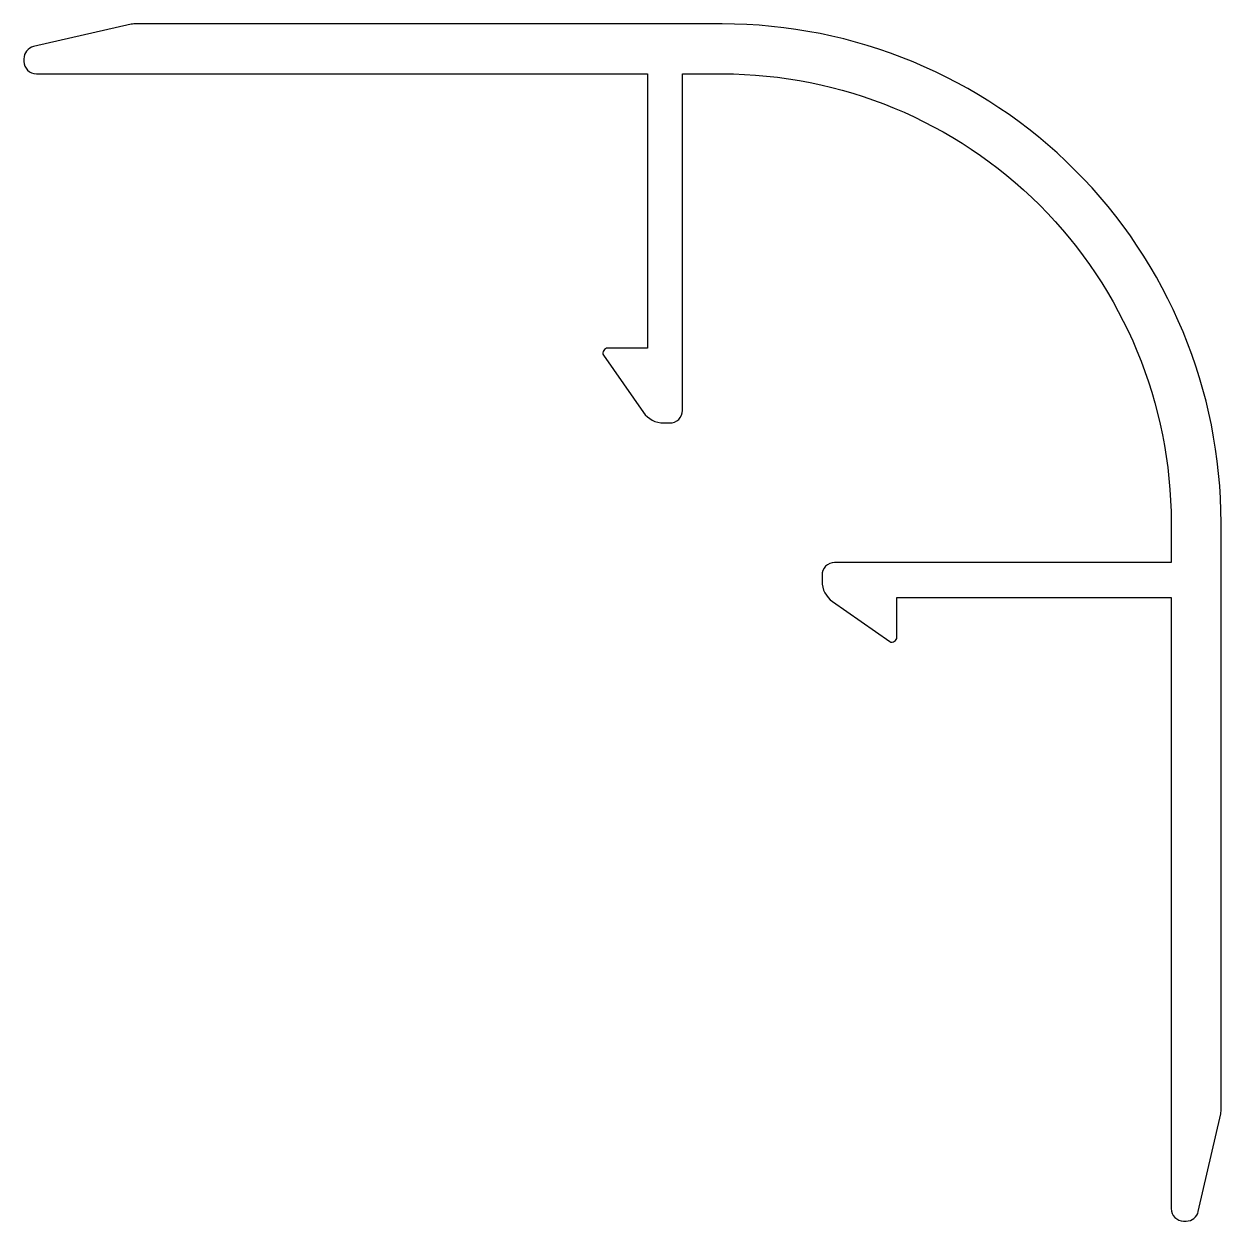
# Model space of a CAD drawing. Extents: x -82 to -34, y 195.7 to 243.7.
import ezdxf

# ---------------------------------------------------------------- set-up
doc = ezdxf.new("R2010")
doc.units = 0
doc.layers.get('0').update_dxf_attribs({"linetype": 'CONTINUOUS'})

msp = doc.modelspace()

# ---------------------------------------------------------------- linework, layer by layer
at = {"color": 0}
msp.add_lwpolyline([(-55.559, 241.698), (-53.959, 241.698, -0.198912), (-41.231, 236.426, -0.198912), (-35.959, 223.698), (-35.959, 222.098), (-49.459, 222.098, 0.414214), (-49.959, 221.598), (-49.959, 221.354, 0.244647), (-49.532, 220.535), (-47.243, 218.931, 0.548715), (-46.959, 219.113), (-46.959, 220.698), (-35.959, 220.698), (-35.959, 196.198, 0.414214), (-35.459, 195.698), (-35.357, 195.698, 0.349536), (-34.87, 196.087), (-33.971, 199.997, 0.056498), (-33.959, 200.109), (-33.959, 223.698, 0.198912), (-39.817, 237.841, 0.198912), (-53.959, 243.698), (-77.548, 243.698, 0.056498), (-77.66, 243.686), (-81.571, 242.788, 0.349536), (-81.959, 242.3), (-81.959, 242.198, 0.414214), (-81.459, 241.698), (-56.959, 241.698), (-56.959, 230.698), (-58.545, 230.698, 0.548715), (-58.726, 230.414), (-57.122, 228.125, 0.244647), (-56.303, 227.698), (-56.059, 227.698, 0.414214), (-55.559, 228.198)], format="xyb", close=True, dxfattribs=at)

doc.saveas('drawing.dxf')
